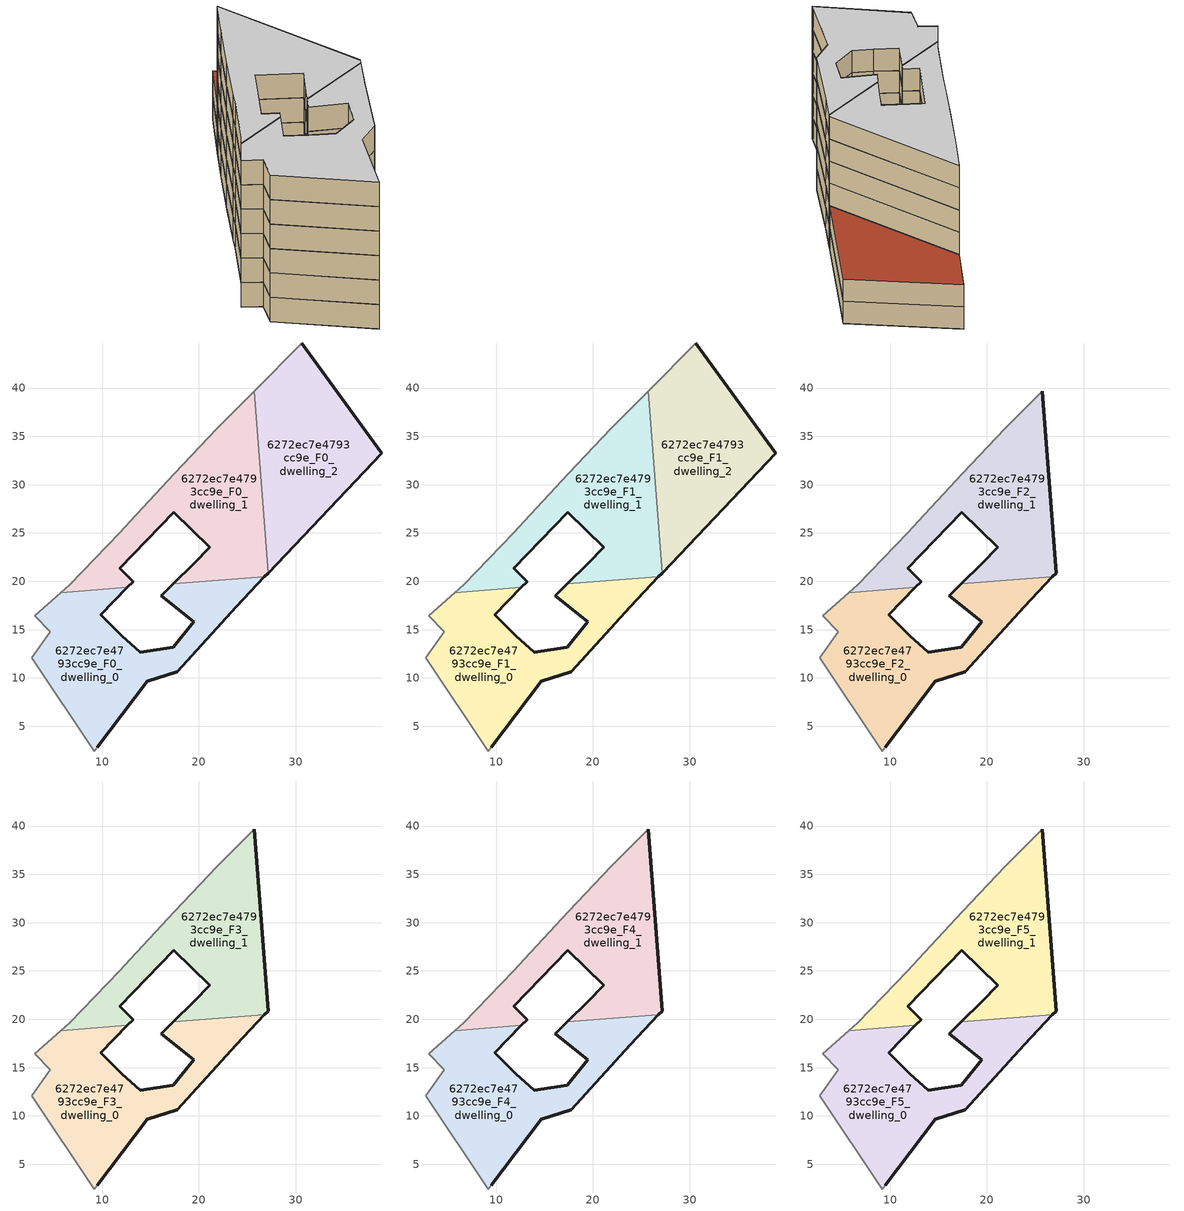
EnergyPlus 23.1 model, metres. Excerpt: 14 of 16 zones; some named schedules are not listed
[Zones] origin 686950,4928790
6272ec7e4793cc9e_F0_dwelling_0
 floor ground (EU_floor_Construction): 17.75,10.62 23.84,17.35 26.77,20.45 17.31,19.72 16.08,18.5 19.45,15.82 17.33,13.17 13.91,12.66 12.02,14.38 9.86,16.54 12.6,19.36 5.71,18.83 2.98,16.44 4.58,14.78 2.69,12.1 9.17,2.43 9.48,2.84 14.66,9.63 z0
 wall outside (EU_wall_Construction): 12.6,19.36 9.86,16.54 12.02,14.38 13.91,12.66 17.33,13.17 19.45,15.82 16.08,18.5 17.31,19.72 / 26.77,20.45 23.84,17.35 17.75,10.62 14.66,9.63 9.48,2.84 z0:3
 wall adiabatic (EU_wall_Construction): 9.48,2.84 9.17,2.43 2.69,12.1 4.58,14.78 2.98,16.44 5.71,18.83 z0:3
 wall to 6272ec7e4793cc9e_F0_dwelling_1 (EU_wall_Construction): 5.71,18.83 12.6,19.36 / 17.31,19.72 26.77,20.45 z0:3
6272ec7e4793cc9e_F0_dwelling_1
 floor ground (EU_floor_Construction): 26.77,20.45 27.16,20.86 25.71,39.68 21.92,35.83 17.46,31.12 12.88,26.23 11.78,25.01 6.63,19.63 5.71,18.83 12.6,19.36 13.2,19.97 11.78,21.37 17.4,27.13 21.11,23.52 19.46,21.83 17.31,19.72 z0
 wall outside (EU_wall_Construction): 27.16,20.86 26.77,20.45 / 17.31,19.72 19.46,21.83 21.11,23.52 17.4,27.13 11.78,21.37 13.2,19.97 12.6,19.36 z0:3
 wall adiabatic (EU_wall_Construction): 5.71,18.83 6.63,19.63 11.78,25.01 12.88,26.23 17.46,31.12 21.92,35.83 25.71,39.68 z0:3
 wall to 6272ec7e4793cc9e_F0_dwelling_2 (EU_wall_Construction): 25.71,39.68 27.16,20.86 z0:3
6272ec7e4793cc9e_F0_dwelling_2
 floor ground (EU_floor_Construction): 27.16,20.86 38.92,33.25 30.63,44.66 25.71,39.68 z0
 wall outside (EU_wall_Construction): 30.63,44.66 38.92,33.25 27.16,20.86 z0:3
 wall adiabatic (EU_wall_Construction): 25.71,39.68 30.63,44.66 z0:3
6272ec7e4793cc9e_F1_dwelling_0
 floor to 6272ec7e4793cc9e_F0_dwelling_0 (EU_floor_Construction): 17.75,10.62 23.84,17.35 26.77,20.45 17.31,19.72 16.08,18.5 19.45,15.82 17.33,13.17 13.91,12.66 12.02,14.38 9.86,16.54 12.6,19.36 5.71,18.83 2.98,16.44 4.58,14.78 2.69,12.1 9.17,2.43 9.48,2.84 14.66,9.63 z3
 wall outside (EU_wall_Construction): 12.6,19.36 9.86,16.54 12.02,14.38 13.91,12.66 17.33,13.17 19.45,15.82 16.08,18.5 17.31,19.72 / 26.77,20.45 23.84,17.35 17.75,10.62 14.66,9.63 9.48,2.84 z3:6
 wall adiabatic (EU_wall_Construction): 9.48,2.84 9.17,2.43 2.69,12.1 4.58,14.78 2.98,16.44 5.71,18.83 z3:6
 wall to 6272ec7e4793cc9e_F1_dwelling_1 (EU_wall_Construction): 5.71,18.83 12.6,19.36 / 17.31,19.72 26.77,20.45 z3:6
6272ec7e4793cc9e_F1_dwelling_1
 floor to 6272ec7e4793cc9e_F0_dwelling_1 (EU_floor_Construction): 26.77,20.45 27.16,20.86 25.71,39.68 21.92,35.83 17.46,31.12 12.88,26.23 11.78,25.01 6.63,19.63 5.71,18.83 12.6,19.36 13.2,19.97 11.78,21.37 17.4,27.13 21.11,23.52 19.46,21.83 17.31,19.72 z3
 wall outside (EU_wall_Construction): 27.16,20.86 26.77,20.45 / 17.31,19.72 19.46,21.83 21.11,23.52 17.4,27.13 11.78,21.37 13.2,19.97 12.6,19.36 z3:6
 wall adiabatic (EU_wall_Construction): 5.71,18.83 6.63,19.63 11.78,25.01 12.88,26.23 17.46,31.12 21.92,35.83 25.71,39.68 z3:6
 wall to 6272ec7e4793cc9e_F1_dwelling_2 (EU_wall_Construction): 25.71,39.68 27.16,20.86 z3:6
6272ec7e4793cc9e_F1_dwelling_2
 floor to 6272ec7e4793cc9e_F0_dwelling_2 (EU_floor_Construction): 27.16,20.86 38.92,33.25 30.63,44.66 25.71,39.68 z3
 wall outside (EU_wall_Construction): 30.63,44.66 38.92,33.25 27.16,20.86 z3:6
 wall adiabatic (EU_wall_Construction): 25.71,39.68 30.63,44.66 z3:6
 roof outside (EU_roof_Construction): 30.63,44.66 38.92,33.25 27.16,20.86 25.71,39.68 z6
6272ec7e4793cc9e_F2_dwelling_0
 floor to 6272ec7e4793cc9e_F1_dwelling_0 (EU_floor_Construction): 17.75,10.62 23.84,17.35 26.77,20.45 17.31,19.72 16.08,18.5 19.45,15.82 17.33,13.17 13.91,12.66 12.02,14.38 9.86,16.54 12.6,19.36 5.71,18.83 2.98,16.44 4.58,14.78 2.69,12.1 9.17,2.43 9.48,2.84 14.66,9.63 z6
 wall outside (EU_wall_Construction): 12.6,19.36 9.86,16.54 12.02,14.38 13.91,12.66 17.33,13.17 19.45,15.82 16.08,18.5 17.31,19.72 / 26.77,20.45 23.84,17.35 17.75,10.62 14.66,9.63 9.48,2.84 z6:9
 wall adiabatic (EU_wall_Construction): 9.48,2.84 9.17,2.43 2.69,12.1 4.58,14.78 2.98,16.44 5.71,18.83 z6:9
 wall to 6272ec7e4793cc9e_F2_dwelling_1 (EU_wall_Construction): 5.71,18.83 12.6,19.36 / 17.31,19.72 26.77,20.45 z6:9
6272ec7e4793cc9e_F2_dwelling_1
 floor to 6272ec7e4793cc9e_F1_dwelling_1 (EU_floor_Construction): 26.77,20.45 27.16,20.86 25.71,39.68 21.92,35.83 17.46,31.12 12.88,26.23 11.78,25.01 6.63,19.63 5.71,18.83 12.6,19.36 13.2,19.97 11.78,21.37 17.4,27.13 21.11,23.52 19.46,21.83 17.31,19.72 z6
 wall outside (EU_wall_Construction): 25.71,39.68 27.16,20.86 26.77,20.45 / 17.31,19.72 19.46,21.83 21.11,23.52 17.4,27.13 11.78,21.37 13.2,19.97 12.6,19.36 z6:9
 wall adiabatic (EU_wall_Construction): 5.71,18.83 6.63,19.63 11.78,25.01 12.88,26.23 17.46,31.12 21.92,35.83 25.71,39.68 z6:9
6272ec7e4793cc9e_F3_dwelling_0
 floor to 6272ec7e4793cc9e_F2_dwelling_0 (EU_floor_Construction): 17.75,10.62 23.84,17.35 26.77,20.45 17.31,19.72 16.08,18.5 19.45,15.82 17.33,13.17 13.91,12.66 12.02,14.38 9.86,16.54 12.6,19.36 5.71,18.83 2.98,16.44 4.58,14.78 2.69,12.1 9.17,2.43 9.48,2.84 14.66,9.63 z9
 wall outside (EU_wall_Construction): 12.6,19.36 9.86,16.54 12.02,14.38 13.91,12.66 17.33,13.17 19.45,15.82 16.08,18.5 17.31,19.72 / 26.77,20.45 23.84,17.35 17.75,10.62 14.66,9.63 9.48,2.84 z9:12
 wall adiabatic (EU_wall_Construction): 9.48,2.84 9.17,2.43 2.69,12.1 4.58,14.78 2.98,16.44 5.71,18.83 z9:12
 wall to 6272ec7e4793cc9e_F3_dwelling_1 (EU_wall_Construction): 5.71,18.83 12.6,19.36 / 17.31,19.72 26.77,20.45 z9:12
6272ec7e4793cc9e_F3_dwelling_1
 floor to 6272ec7e4793cc9e_F2_dwelling_1 (EU_floor_Construction): 26.77,20.45 27.16,20.86 25.71,39.68 21.92,35.83 17.46,31.12 12.88,26.23 11.78,25.01 6.63,19.63 5.71,18.83 12.6,19.36 13.2,19.97 11.78,21.37 17.4,27.13 21.11,23.52 19.46,21.83 17.31,19.72 z9
 wall outside (EU_wall_Construction): 25.71,39.68 27.16,20.86 26.77,20.45 / 17.31,19.72 19.46,21.83 21.11,23.52 17.4,27.13 11.78,21.37 13.2,19.97 12.6,19.36 z9:12
 wall adiabatic (EU_wall_Construction): 5.71,18.83 6.63,19.63 11.78,25.01 12.88,26.23 17.46,31.12 21.92,35.83 25.71,39.68 z9:12
6272ec7e4793cc9e_F4_dwelling_0
 floor to 6272ec7e4793cc9e_F3_dwelling_0 (EU_floor_Construction): 17.75,10.62 23.84,17.35 26.77,20.45 17.31,19.72 16.08,18.5 19.45,15.82 17.33,13.17 13.91,12.66 12.02,14.38 9.86,16.54 12.6,19.36 5.71,18.83 2.98,16.44 4.58,14.78 2.69,12.1 9.17,2.43 9.48,2.84 14.66,9.63 z12
 wall outside (EU_wall_Construction): 12.6,19.36 9.86,16.54 12.02,14.38 13.91,12.66 17.33,13.17 19.45,15.82 16.08,18.5 17.31,19.72 / 26.77,20.45 23.84,17.35 17.75,10.62 14.66,9.63 9.48,2.84 z12:15
 wall adiabatic (EU_wall_Construction): 9.48,2.84 9.17,2.43 2.69,12.1 4.58,14.78 2.98,16.44 5.71,18.83 z12:15
 wall to 6272ec7e4793cc9e_F4_dwelling_1 (EU_wall_Construction): 5.71,18.83 12.6,19.36 / 17.31,19.72 26.77,20.45 z12:15
6272ec7e4793cc9e_F4_dwelling_1
 floor to 6272ec7e4793cc9e_F3_dwelling_1 (EU_floor_Construction): 26.77,20.45 27.16,20.86 25.71,39.68 21.92,35.83 17.46,31.12 12.88,26.23 11.78,25.01 6.63,19.63 5.71,18.83 12.6,19.36 13.2,19.97 11.78,21.37 17.4,27.13 21.11,23.52 19.46,21.83 17.31,19.72 z12
 wall outside (EU_wall_Construction): 25.71,39.68 27.16,20.86 26.77,20.45 / 17.31,19.72 19.46,21.83 21.11,23.52 17.4,27.13 11.78,21.37 13.2,19.97 12.6,19.36 z12:15
 wall adiabatic (EU_wall_Construction): 5.71,18.83 6.63,19.63 11.78,25.01 12.88,26.23 17.46,31.12 21.92,35.83 25.71,39.68 z12:15
6272ec7e4793cc9e_F5_dwelling_0
 floor to 6272ec7e4793cc9e_F4_dwelling_0 (EU_floor_Construction): 17.75,10.62 23.84,17.35 26.77,20.45 17.31,19.72 16.08,18.5 19.45,15.82 17.33,13.17 13.91,12.66 12.02,14.38 9.86,16.54 12.6,19.36 5.71,18.83 2.98,16.44 4.58,14.78 2.69,12.1 9.17,2.43 9.48,2.84 14.66,9.63 z15
 wall outside (EU_wall_Construction): 12.6,19.36 9.86,16.54 12.02,14.38 13.91,12.66 17.33,13.17 19.45,15.82 16.08,18.5 17.31,19.72 / 26.77,20.45 23.84,17.35 17.75,10.62 14.66,9.63 9.48,2.84 z15:18
 wall adiabatic (EU_wall_Construction): 9.48,2.84 9.17,2.43 2.69,12.1 4.58,14.78 2.98,16.44 5.71,18.83 z15:18
 wall to 6272ec7e4793cc9e_F5_dwelling_1 (EU_wall_Construction): 5.71,18.83 12.6,19.36 / 17.31,19.72 26.77,20.45 z15:18
 ceiling to 6272ec7e4793cc9e_F6_dwelling_0 (EU_floor_Construction): 26.77,20.45 23.84,17.35 17.75,10.62 14.66,9.63 9.48,2.84 9.17,2.43 2.69,12.1 4.58,14.78 2.98,16.44 5.71,18.83 12.6,19.36 9.86,16.54 12.02,14.38 13.91,12.66 17.33,13.17 19.45,15.82 16.08,18.5 17.31,19.72 z18
6272ec7e4793cc9e_F5_dwelling_1
 floor to 6272ec7e4793cc9e_F4_dwelling_1 (EU_floor_Construction): 26.77,20.45 27.16,20.86 25.71,39.68 21.92,35.83 17.46,31.12 12.88,26.23 11.78,25.01 6.63,19.63 5.71,18.83 12.6,19.36 13.2,19.97 11.78,21.37 17.4,27.13 21.11,23.52 19.46,21.83 17.31,19.72 z15
 wall outside (EU_wall_Construction): 25.71,39.68 27.16,20.86 26.77,20.45 / 17.31,19.72 19.46,21.83 21.11,23.52 17.4,27.13 11.78,21.37 13.2,19.97 12.6,19.36 z15:18
 wall adiabatic (EU_wall_Construction): 5.71,18.83 6.63,19.63 11.78,25.01 12.88,26.23 17.46,31.12 21.92,35.83 25.71,39.68 z15:18
 ceiling to 6272ec7e4793cc9e_F6_dwelling_1 (EU_floor_Construction): 25.71,39.68 27.16,20.86 26.77,20.45 17.31,19.72 19.46,21.83 21.11,23.52 17.4,27.13 11.78,21.37 13.2,19.97 12.6,19.36 5.71,18.83 6.63,19.63 11.78,25.01 12.88,26.23 17.46,31.12 21.92,35.83 z18
[Building]
EU S2 Campaign: North Axis=0; Terrain=City; Solar Distribution=FullExterior
[Site:Location]
Bologna: Latitude=44.5; Longitude=11.25; Time Zone=1; Elevation=37
[SizingPeriod:WeatherFileDays]
AnnualSizingPeriod: Begin Month=1; Begin Day of Month=1; End Month=12; End Day of Month=31; Day of Week for Start Day=Monday; Use Weather File Daylight Saving Period=No; Use Weather File Rain and Snow Indicators=No
[MATERIAL]
EU_InternalMass_Material: Roughness=MediumRough; Thickness=0.1; Conductivity=1; Density=1800; Specific Heat=900; Thermal Absorptance=0.9; Solar Absorptance=0.7; Visible Absorptance=0.7
[MATERIAL:NOMASS] Roughness=MediumRough; Thermal Absorptance=0.9; Solar Absorptance=0.7; Visible Absorptance=0.7
Name | Thermal Resistance
EU_wall_NoMass | 0.905828
EU_roof_NoMass | 0.37593
EU_floor_NoMass | 0.67114
[CONSTRUCTION]
EU_wall_Construction: EU_wall_NoMass
EU_roof_Construction: EU_roof_NoMass
EU_floor_Construction: EU_floor_NoMass
EU_InternalMass_Construction: EU_InternalMass_Material
[ZONE] Type=1; Multiplier=1; Ceiling Height=autocalculate; Floor Area=autocalculate; Part of Total Floor Area=Yes
Name | Volume
6272ec7e4793cc9e_F0_dwelling_0 | 504.978
6272ec7e4793cc9e_F1_dwelling_0; 6272ec7e4793cc9e_F2_dwelling_0; 6272ec7e4793cc9e_F3_dwelling_0; 6272ec7e4793cc9e_F4_dwelling_0; 6272ec7e4793cc9e_F5_dwelling_0 | 504.979
6272ec7e4793cc9e_F0_dwelling_1 | 504.939
6272ec7e4793cc9e_F1_dwelling_1; 6272ec7e4793cc9e_F2_dwelling_1; 6272ec7e4793cc9e_F3_dwelling_1; 6272ec7e4793cc9e_F4_dwelling_1; 6272ec7e4793cc9e_F5_dwelling_1 | 504.938
6272ec7e4793cc9e_F0_dwelling_2 | 504.985
6272ec7e4793cc9e_F1_dwelling_2 | 504.983
[INTERNALMASS] Construction=EU_InternalMass_Construction
Name | Zone or ZoneList | Surface Area
6272ec7e4793cc9e_F0_dwelling_0_EU_InternalMass | 6272ec7e4793cc9e_F0_dwelling_0 | 168.326
6272ec7e4793cc9e_F0_dwelling_1_EU_InternalMass | 6272ec7e4793cc9e_F0_dwelling_1 | 168.312
6272ec7e4793cc9e_F0_dwelling_2_EU_InternalMass | 6272ec7e4793cc9e_F0_dwelling_2 | 168.323
6272ec7e4793cc9e_F1_dwelling_0_EU_InternalMass | 6272ec7e4793cc9e_F1_dwelling_0 | 168.326
6272ec7e4793cc9e_F1_dwelling_1_EU_InternalMass | 6272ec7e4793cc9e_F1_dwelling_1 | 168.312
6272ec7e4793cc9e_F1_dwelling_2_EU_InternalMass | 6272ec7e4793cc9e_F1_dwelling_2 | 168.323
6272ec7e4793cc9e_F2_dwelling_0_EU_InternalMass | 6272ec7e4793cc9e_F2_dwelling_0 | 252.485
6272ec7e4793cc9e_F2_dwelling_1_EU_InternalMass | 6272ec7e4793cc9e_F2_dwelling_1 | 252.477
6272ec7e4793cc9e_F3_dwelling_0_EU_InternalMass | 6272ec7e4793cc9e_F3_dwelling_0 | 252.485
6272ec7e4793cc9e_F3_dwelling_1_EU_InternalMass | 6272ec7e4793cc9e_F3_dwelling_1 | 252.477
6272ec7e4793cc9e_F4_dwelling_0_EU_InternalMass | 6272ec7e4793cc9e_F4_dwelling_0 | 252.485
6272ec7e4793cc9e_F4_dwelling_1_EU_InternalMass | 6272ec7e4793cc9e_F4_dwelling_1 | 252.477
6272ec7e4793cc9e_F5_dwelling_0_EU_InternalMass | 6272ec7e4793cc9e_F5_dwelling_0 | 252.485
6272ec7e4793cc9e_F5_dwelling_1_EU_InternalMass | 6272ec7e4793cc9e_F5_dwelling_1 | 252.477
[OTHEREQUIPMENT] Fuel Type=Electricity; Design Level Calculation Method=Watts/Area; Power per Zone Floor Area=1; Fraction Latent=0; Fraction Radiant=0; Fraction Lost=0; Carbon Dioxide Generation Rate=0; EndUse Subcategory=EU_Step8_InternalGains
Name | Zone or ZoneList or Space or SpaceList | Schedule
EU_Step8_InternalGain_6272ec7e4793cc9e_F0_dwelling_0_f000 | 6272ec7e4793cc9e_F0_dwelling_0 | EU_Step8_GainSchedule_6272ec7e4793cc9e_F0_dwelling_0_f000
EU_Step8_InternalGain_6272ec7e4793cc9e_F0_dwelling_1_f000 | 6272ec7e4793cc9e_F0_dwelling_1 | EU_Step8_GainSchedule_6272ec7e4793cc9e_F0_dwelling_1_f000
EU_Step8_InternalGain_6272ec7e4793cc9e_F0_dwelling_2_f000 | 6272ec7e4793cc9e_F0_dwelling_2 | EU_Step8_GainSchedule_6272ec7e4793cc9e_F0_dwelling_2_f000
EU_Step8_InternalGain_6272ec7e4793cc9e_F1_dwelling_0_f000 | 6272ec7e4793cc9e_F1_dwelling_0 | EU_Step8_GainSchedule_6272ec7e4793cc9e_F1_dwelling_0_f000
EU_Step8_InternalGain_6272ec7e4793cc9e_F1_dwelling_1_f000 | 6272ec7e4793cc9e_F1_dwelling_1 | EU_Step8_GainSchedule_6272ec7e4793cc9e_F1_dwelling_1_f000
EU_Step8_InternalGain_6272ec7e4793cc9e_F1_dwelling_2_f000 | 6272ec7e4793cc9e_F1_dwelling_2 | EU_Step8_GainSchedule_6272ec7e4793cc9e_F1_dwelling_2_f000
EU_Step8_InternalGain_6272ec7e4793cc9e_F2_dwelling_0_f000 | 6272ec7e4793cc9e_F2_dwelling_0 | EU_Step8_GainSchedule_6272ec7e4793cc9e_F2_dwelling_0_f000
EU_Step8_InternalGain_6272ec7e4793cc9e_F2_dwelling_1_f000 | 6272ec7e4793cc9e_F2_dwelling_1 | EU_Step8_GainSchedule_6272ec7e4793cc9e_F2_dwelling_1_f000
EU_Step8_InternalGain_6272ec7e4793cc9e_F3_dwelling_0_f000 | 6272ec7e4793cc9e_F3_dwelling_0 | EU_Step8_GainSchedule_6272ec7e4793cc9e_F3_dwelling_0_f000
EU_Step8_InternalGain_6272ec7e4793cc9e_F3_dwelling_1_f000 | 6272ec7e4793cc9e_F3_dwelling_1 | EU_Step8_GainSchedule_6272ec7e4793cc9e_F3_dwelling_1_f000
EU_Step8_InternalGain_6272ec7e4793cc9e_F4_dwelling_0_f000 | 6272ec7e4793cc9e_F4_dwelling_0 | EU_Step8_GainSchedule_6272ec7e4793cc9e_F4_dwelling_0_f000
EU_Step8_InternalGain_6272ec7e4793cc9e_F4_dwelling_1_f000 | 6272ec7e4793cc9e_F4_dwelling_1 | EU_Step8_GainSchedule_6272ec7e4793cc9e_F4_dwelling_1_f000
EU_Step8_InternalGain_6272ec7e4793cc9e_F5_dwelling_0_f000 | 6272ec7e4793cc9e_F5_dwelling_0 | EU_Step8_GainSchedule_6272ec7e4793cc9e_F5_dwelling_0_f000
EU_Step8_InternalGain_6272ec7e4793cc9e_F5_dwelling_1_f000 | 6272ec7e4793cc9e_F5_dwelling_1 | EU_Step8_GainSchedule_6272ec7e4793cc9e_F5_dwelling_1_f000
[ZONEVENTILATION:DESIGNFLOWRATE] Schedule=EU_AlwaysOn; Design Flow Rate Calculation Method=AirChanges/Hour; Air Changes per Hour=0.73129; Ventilation Type=Natural; Fan Pressure Rise=0; Fan Total Efficiency=1; Constant Term Coefficient=1; Temperature Term Coefficient=0; Velocity Term Coefficient=0; Velocity Squared Term Coefficient=0; Minimum Indoor Temperature=-100; Maximum Indoor Temperature=100; Delta Temperature=-100; Minimum Outdoor Temperature=-100; Maximum Outdoor Temperature=100; Maximum Wind Speed=40
Name | Zone or ZoneList or Space or SpaceList
EU_ConstantAir_6272ec7e4793cc9e_F0_dwelling_0 | 6272ec7e4793cc9e_F0_dwelling_0
EU_ConstantAir_6272ec7e4793cc9e_F0_dwelling_1 | 6272ec7e4793cc9e_F0_dwelling_1
EU_ConstantAir_6272ec7e4793cc9e_F0_dwelling_2 | 6272ec7e4793cc9e_F0_dwelling_2
EU_ConstantAir_6272ec7e4793cc9e_F1_dwelling_0 | 6272ec7e4793cc9e_F1_dwelling_0
EU_ConstantAir_6272ec7e4793cc9e_F1_dwelling_1 | 6272ec7e4793cc9e_F1_dwelling_1
EU_ConstantAir_6272ec7e4793cc9e_F1_dwelling_2 | 6272ec7e4793cc9e_F1_dwelling_2
EU_ConstantAir_6272ec7e4793cc9e_F2_dwelling_0 | 6272ec7e4793cc9e_F2_dwelling_0
EU_ConstantAir_6272ec7e4793cc9e_F2_dwelling_1 | 6272ec7e4793cc9e_F2_dwelling_1
EU_ConstantAir_6272ec7e4793cc9e_F3_dwelling_0 | 6272ec7e4793cc9e_F3_dwelling_0
EU_ConstantAir_6272ec7e4793cc9e_F3_dwelling_1 | 6272ec7e4793cc9e_F3_dwelling_1
EU_ConstantAir_6272ec7e4793cc9e_F4_dwelling_0 | 6272ec7e4793cc9e_F4_dwelling_0
EU_ConstantAir_6272ec7e4793cc9e_F4_dwelling_1 | 6272ec7e4793cc9e_F4_dwelling_1
EU_ConstantAir_6272ec7e4793cc9e_F5_dwelling_0 | 6272ec7e4793cc9e_F5_dwelling_0
EU_ConstantAir_6272ec7e4793cc9e_F5_dwelling_1 | 6272ec7e4793cc9e_F5_dwelling_1
[HVACTEMPLATE:THERMOSTAT] Constant Heating Setpoint=20; Constant Cooling Setpoint=50
EU_HeatOnly_6272ec7e4793cc9e_F0_dwelling_0; EU_HeatOnly_6272ec7e4793cc9e_F0_dwelling_1; EU_HeatOnly_6272ec7e4793cc9e_F0_dwelling_2; EU_HeatOnly_6272ec7e4793cc9e_F1_dwelling_0; EU_HeatOnly_6272ec7e4793cc9e_F1_dwelling_1; EU_HeatOnly_6272ec7e4793cc9e_F1_dwelling_2; EU_HeatOnly_6272ec7e4793cc9e_F2_dwelling_0; EU_HeatOnly_6272ec7e4793cc9e_F2_dwelling_1; EU_HeatOnly_6272ec7e4793cc9e_F3_dwelling_0; EU_HeatOnly_6272ec7e4793cc9e_F3_dwelling_1; EU_HeatOnly_6272ec7e4793cc9e_F4_dwelling_0; EU_HeatOnly_6272ec7e4793cc9e_F4_dwelling_1; EU_HeatOnly_6272ec7e4793cc9e_F5_dwelling_0; EU_HeatOnly_6272ec7e4793cc9e_F5_dwelling_1; EU_HeatOnly_6272ec7e4793cc9e_F6_dwelling_0; EU_HeatOnly_6272ec7e4793cc9e_F6_dwelling_1
